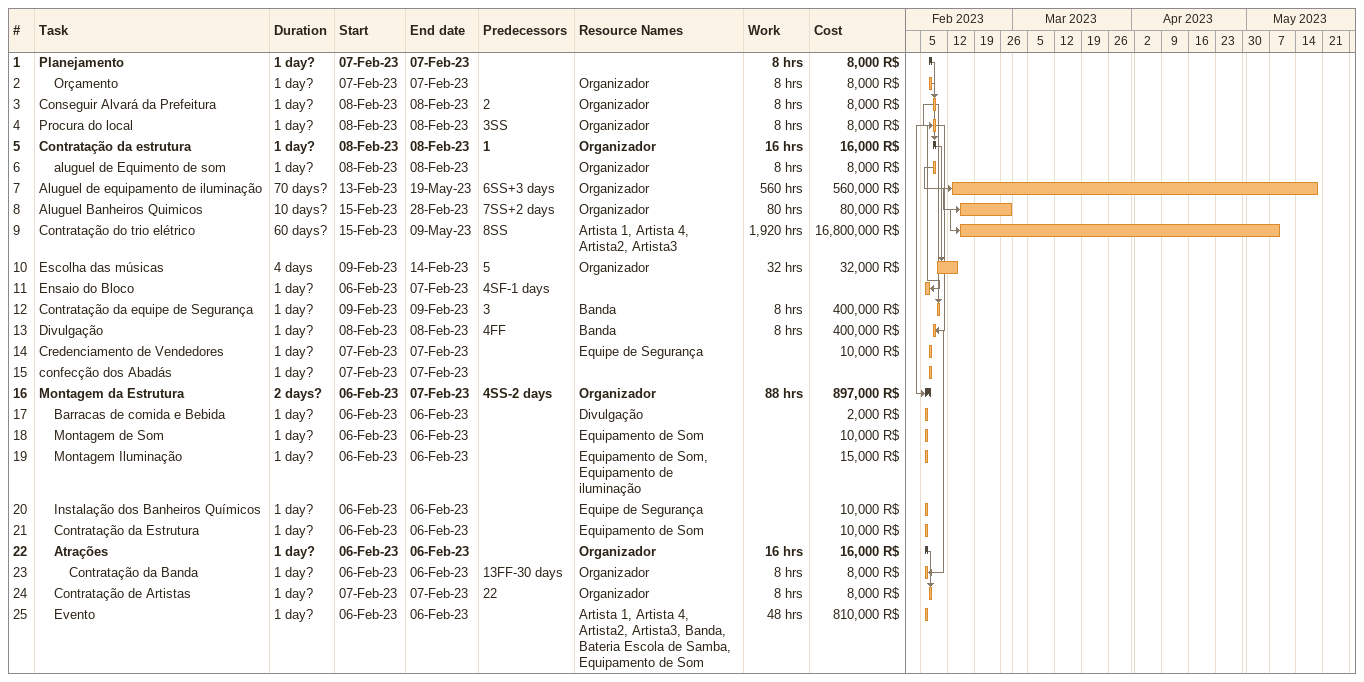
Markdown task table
| ID | Level | Task | Duration | Start | Finish | Predecessors | Resources | Work (h) | Cost (R$) |
|---|---|---|---|---|---|---|---|---|---|
| 1 | 1 | **Planejamento** | 1d? | 2023-02-07 | 2023-02-07 |  |  | 8 | 8000 |
| 2 | 2 | Orçamento | 1d? | 2023-02-07 | 2023-02-07 |  | Organizador | 8 | 8000 |
| 3 | 1 | Conseguir Alvará da Prefeitura | 1d? | 2023-02-08 | 2023-02-08 | 2 | Organizador | 8 | 8000 |
| 4 | 1 | Procura do local | 1d? | 2023-02-08 | 2023-02-08 | 3SS | Organizador | 8 | 8000 |
| 5 | 1 | **Contratação da estrutura** | 1d? | 2023-02-08 | 2023-02-08 | 1 | Organizador | 16 | 16000 |
| 6 | 2 | aluguel de Equimento de som | 1d? | 2023-02-08 | 2023-02-08 |  | Organizador | 8 | 8000 |
| 7 | 1 | Aluguel de equipamento de iluminação | 70d? | 2023-02-13 | 2023-05-19 | 6SS+3d | Organizador | 560 | 560000 |
| 8 | 1 | Aluguel Banheiros Quimicos | 10d? | 2023-02-15 | 2023-02-28 | 7SS+2d | Organizador | 80 | 80000 |
| 9 | 1 | Contratação do trio elétrico | 60d? | 2023-02-15 | 2023-05-09 | 8SS | Artista 1, Artista 4, Artista2, Artista3 | 1920 | 16800000 |
| 10 | 1 | Escolha das músicas | 4d | 2023-02-09 | 2023-02-14 | 5 | Organizador | 32 | 32000 |
| 11 | 1 | Ensaio do Bloco | 1d? | 2023-02-06 | 2023-02-07 | 4SF-1d |  |  |  |
| 12 | 1 | Contratação da equipe de Segurança | 1d? | 2023-02-09 | 2023-02-09 | 3 | Banda | 8 | 400000 |
| 13 | 1 | Divulgação | 1d? | 2023-02-08 | 2023-02-08 | 4FF | Banda | 8 | 400000 |
| 14 | 1 | Credenciamento de Vendedores | 1d? | 2023-02-07 | 2023-02-07 |  | Equipe de Segurança |  | 10000 |
| 15 | 1 | confecção dos Abadás | 1d? | 2023-02-07 | 2023-02-07 |  |  |  |  |
| 16 | 1 | **Montagem da Estrutura** | 2d? | 2023-02-06 | 2023-02-07 | 4SS-2d | Organizador | 88 | 897000 |
| 17 | 2 | Barracas de comida e Bebida | 1d? | 2023-02-06 | 2023-02-06 |  | Divulgação |  | 2000 |
| 18 | 2 | Montagem de Som | 1d? | 2023-02-06 | 2023-02-06 |  | Equipamento de Som |  | 10000 |
| 19 | 2 | Montagem Iluminação | 1d? | 2023-02-06 | 2023-02-06 |  | Equipamento de Som, Equipamento de iluminação |  | 15000 |
| 20 | 2 | Instalação dos Banheiros Químicos | 1d? | 2023-02-06 | 2023-02-06 |  | Equipe de Segurança |  | 10000 |
| 21 | 2 | Contratação da Estrutura | 1d? | 2023-02-06 | 2023-02-06 |  | Equipamento de Som |  | 10000 |
| 22 | 2 | **Atrações** | 1d? | 2023-02-06 | 2023-02-06 |  | Organizador | 16 | 16000 |
| 23 | 3 | Contratação da Banda | 1d? | 2023-02-06 | 2023-02-06 | 13FF-30d | Organizador | 8 | 8000 |
| 24 | 2 | Contratação de Artistas | 1d? | 2023-02-07 | 2023-02-07 | 22 | Organizador | 8 | 8000 |
| 25 | 2 | Evento | 1d? | 2023-02-06 | 2023-02-06 |  | Artista 1, Artista 4, Artista2, Artista3, Banda, Bateria Escola de Samba, Equipamento de Som | 48 | 810000 |
